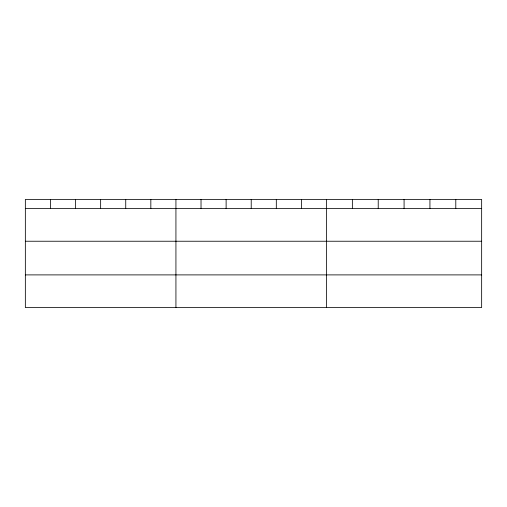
<?xml version="1.0" encoding="UTF-8"?>
<svg xmlns="http://www.w3.org/2000/svg" width="507" height="507" viewBox="0 0 507 507"><rect width="100%" height="100%" fill="white"/><g stroke="black" fill="none" stroke-linecap="round" stroke-linejoin="round"><path stroke-width="0.76" d="M481.65 241.237L481.65 199.441L25.35 199.441L25.35 307.559L481.65 307.559L481.65 241.237L25.35 241.237M25.35 208.573L481.65 208.573M25.35 274.895L481.65 274.895M455.793 199.441L455.793 208.573M429.936 199.441L429.936 208.573M404.079 199.441L404.079 208.573M378.222 199.441L378.222 208.573M352.365 199.441L352.365 208.573M326.508 199.441L326.508 307.559M301.412 199.441L301.412 208.573M276.315 199.441L276.315 208.573M251.219 199.441L251.219 208.573M226.122 199.441L226.122 208.573M201.025 199.441L201.025 208.573M175.929 199.441L175.929 307.559M150.833 199.441L150.833 208.573M125.736 199.441L125.736 208.573M100.64 199.441L100.64 208.573M75.543 199.441L75.543 208.573M50.447 199.441L50.447 208.573"/></g></svg>
